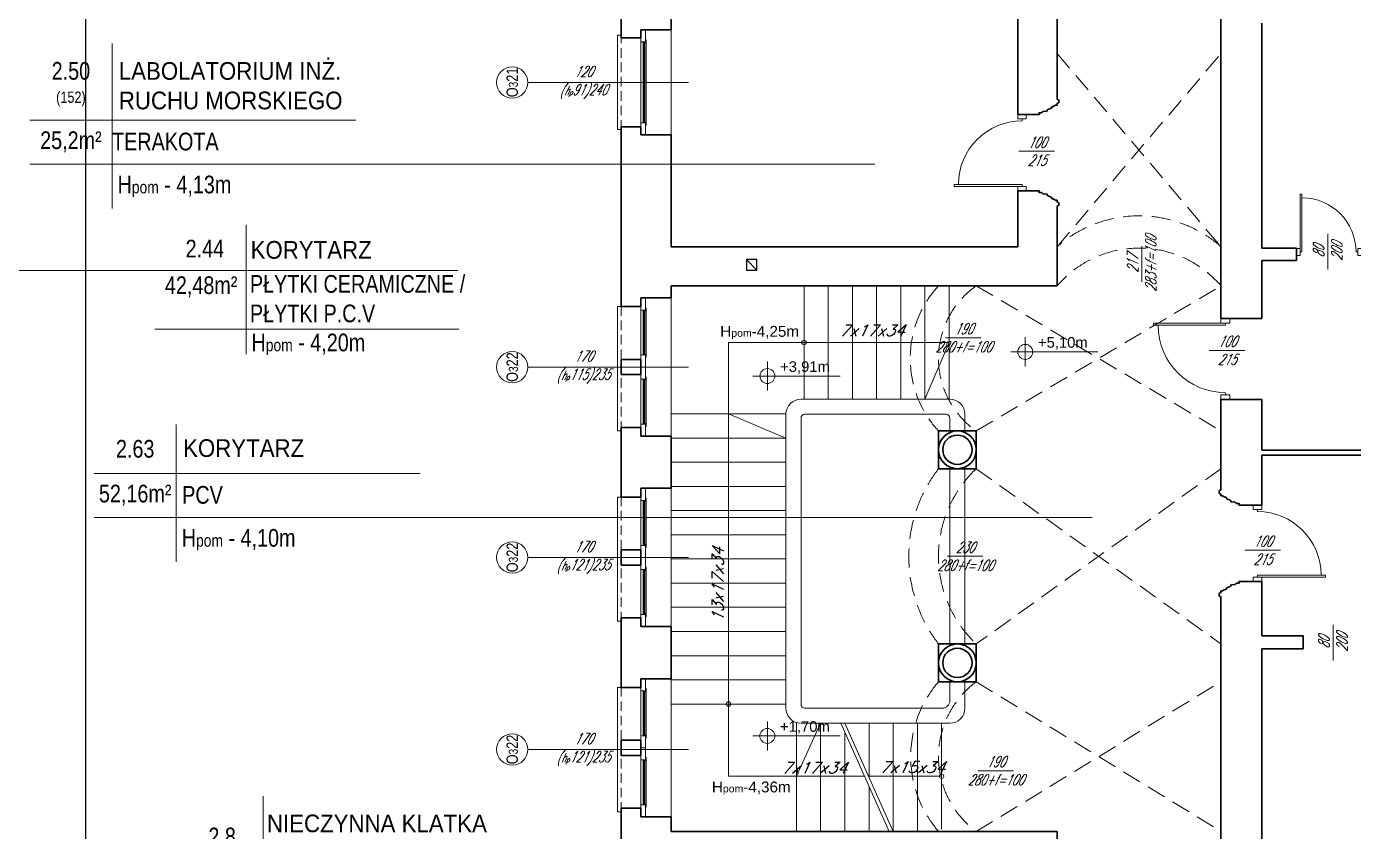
# Model space of a CAD drawing. Header units: millimetres. Extents: x -18485 to 40303, y -22087 to 35064.
# Drawn here: x 7601 to 9357, y 6744 to 7809 of the extents above; entities that cross this region are included whole.
import ezdxf
from ezdxf.enums import TextEntityAlignment as Align

# ---------------------------------------------------------------- set-up
doc = ezdxf.new("R2010")
doc.units = ezdxf.units.MM
doc.linetypes.add('DASHED', pattern=[19.05, 12.7, -6.35])
doc.layers.get('0').update_dxf_attribs({"lineweight": 25})
for name, color, linetype, lineweight in [('01 parter - ściany', 2, 'Continuous', 25), ('01_ściany', 2, 'Continuous', 25), ('03-01_okna', 5, 'Continuous', 15), ('03_drzwi', 1, 'Continuous', 0), ('04-1_widok', 251, 'Continuous', 5), ('04-2_nad', 251, 'DASHED', 5), ('05-03_opis', 10, 'Continuous', 5), ('11 piętro I - ściany', 2, 'Continuous', 35), ('31 piętro III - ściany', 2, 'Continuous', 35), ('inw03-02_schody', 6, 'Continuous', 5)]:
    doc.layers.add(name, color=color, linetype=linetype, lineweight=lineweight)
doc.styles.add('arial', font='arial.ttf')
doc.styles.add('ariel', font='arial.ttf', dxfattribs={"width": 0.8})
doc.styles.add('ariel_wym', font='simplex.shx', dxfattribs={"width": 0.65, "oblique": 25})

# ---------------------------------------------------------------- blocks, each defined once
blk = doc.blocks.new('*U1420')
blk.add_line((0, -0.375), (0, -0.4))
blk.add_lwpolyline([(0, 0.4), (0, 0.375), (0.8, 0.375), (0.8, 0.4), (0.05, 0.4), (-0.05, 0.4), (-0.05, 0.45), (0.05, 0.45), (0.05, 0.4)])
at = {"ltscale": 0.8}
blk.add_lwpolyline([(0.05, -0.4), (0.05, -0.45), (-0.05, -0.45), (-0.05, -0.4)], close=True, dxfattribs=at)
blk.add_arc((0, 0.375), 0.75, 270, 360)
blk = doc.blocks.new('*U1426')
blk.add_line((0, -0.375), (0, -0.4))
blk.add_lwpolyline([(0, 0.4), (0, 0.375), (-0.8, 0.375), (-0.8, 0.4), (-0.05, 0.4), (0.05, 0.4), (0.05, 0.45), (-0.05, 0.45), (-0.05, 0.4)])
at = {"ltscale": 0.8}
blk.add_lwpolyline([(-0.05, -0.4), (-0.05, -0.45), (0.05, -0.45), (0.05, -0.4)], close=True, dxfattribs=at)
blk.add_arc((0, 0.375), 0.75, 180, 270)
blk = doc.blocks.new('*U1422')
blk.add_line((0, 0.375), (0, 0.4))
at = {"ltscale": 0.8}
blk.add_lwpolyline([(0.05, 0.4), (0.05, 0.45), (-0.05, 0.45), (-0.05, 0.4)], close=True, dxfattribs=at)
blk.add_lwpolyline([(0, -0.4), (0, -0.375), (0.8, -0.375), (0.8, -0.4), (0.05, -0.4), (-0.05, -0.4), (-0.05, -0.45), (0.05, -0.45), (0.05, -0.4)])
blk.add_arc((0, -0.375), 0.75, 0, 90)
blk = doc.blocks.new('kota rzutowa')
at = {"ltscale": 0.5}
for p, q in [((0, -20.6), (0, 20.6)), ((-20.6, 0), (102.8, 0))]:
    blk.add_line(p, q, dxfattribs=at)
blk.add_circle((0, 0), 10.6, dxfattribs=at)
at = {"ltscale": 0.5, "style": 'arial'}
blk.add_attdef('POZ._POSADKI_WYKOŃCZONWJ', text='', height=15, dxfattribs=at).set_placement((17.9, 1.4), align=Align.BOTTOM_LEFT)
blk.add_attdef('POZ._POSADZKI_KONSTRUKCJA', text='', height=15, dxfattribs=at).set_placement((17, -5), align=Align.TOP_LEFT)

msp = doc.modelspace()

# ---------------------------------------------------------------- linework, layer by layer
at = {"layer": '01 parter - ściany'}
for p, q in [((7679.1, 7267), (7679.1, 8057)), ((7679.1, 6165), (7679.1, 7267))]:
    msp.add_line(p, q, dxfattribs=at)
at = {"layer": '01_ściany'}
msp.add_line((8567.8, 7487.1), (8553.8, 7501.1), dxfattribs=at)
msp.add_lwpolyline([(8567.8, 7501.1), (8553.8, 7501.1), (8553.8, 7487.1), (8567.8, 7487.1)], close=True, dxfattribs=at)
at = {"layer": '03-01_okna', "linetype": 'Continuous', "lineweight": 0}
for p, q in [((8383.1, 7673), (8383.1, 7798)), ((8388.1, 7798), (8383.1, 7798)), ((8414.1, 7789), (8414.1, 7682)), ((8417.1, 7682), (8417.1, 7789)), ((8421.1, 7788), (8417.1, 7788)), ((8418.6, 7683), (8418.6, 7788)), ((8419.1, 7683), (8419.1, 7788)), ((8421.1, 7683), (8417.1, 7683)), ((8388.1, 7673), (8383.1, 7673)), ((8383.1, 7274.2), (8383.1, 7438.7)), ((8388.1, 7438.7), (8383.1, 7438.7)), ((8414.1, 7374.7), (8414.1, 7434.2)), ((8417.1, 7434.2), (8417.1, 7374.7)), ((8421.1, 7433.2), (8417.1, 7433.2)), ((8418.6, 7433.2), (8418.6, 7375.7)), ((8419.1, 7433.2), (8419.1, 7375.7)), ((8421.1, 7375.7), (8417.1, 7375.7)), ((8414.1, 7342.7), (8414.1, 7283.2)), ((8417.1, 7283.2), (8417.1, 7342.7)), ((8421.1, 7341.7), (8417.1, 7341.7)), ((8418.6, 7284.2), (8418.6, 7341.7)), ((8419.1, 7284.2), (8419.1, 7341.7)), ((8388.1, 7274.2), (8383.1, 7274.2)), ((8421.1, 7284.2), (8417.1, 7284.2)), ((8388.1, 7186.7), (8383.1, 7186.7)), ((8383.1, 7022.2), (8383.1, 7186.7)), ((8414.1, 7122.7), (8414.1, 7182.2)), ((8417.1, 7182.2), (8417.1, 7122.7)), ((8421.1, 7181.2), (8417.1, 7181.2)), ((8418.6, 7181.2), (8418.6, 7123.7)), ((8419.1, 7181.2), (8419.1, 7123.7)), ((8421.1, 7123.7), (8417.1, 7123.7)), ((8414.1, 7090.7), (8414.1, 7031.2)), ((8417.1, 7031.2), (8417.1, 7090.7)), ((8421.1, 7089.7), (8417.1, 7089.7)), ((8418.6, 7032.2), (8418.6, 7089.7)), ((8419.1, 7032.2), (8419.1, 7089.7)), ((8421.1, 7032.2), (8417.1, 7032.2)), ((8388.1, 7022.2), (8383.1, 7022.2)), ((8383.1, 6770.2), (8383.1, 6934.7)), ((8388.1, 6934.7), (8383.1, 6934.7)), ((8414.1, 6870.7), (8414.1, 6930.2)), ((8417.1, 6930.2), (8417.1, 6870.7)), ((8421.1, 6929.2), (8417.1, 6929.2)), ((8418.6, 6929.2), (8418.6, 6871.7)), ((8419.1, 6929.2), (8419.1, 6871.7)), ((8421.1, 6871.7), (8417.1, 6871.7)), ((8414.1, 6838.7), (8414.1, 6779.2)), ((8417.1, 6779.2), (8417.1, 6838.7)), ((8421.1, 6837.7), (8417.1, 6837.7)), ((8418.6, 6780.2), (8418.6, 6837.7)), ((8419.1, 6780.2), (8419.1, 6837.7)), ((8388.1, 6770.2), (8383.1, 6770.2)), ((8421.1, 6780.2), (8417.1, 6780.2))]:
    msp.add_line(p, q, dxfattribs=at)
at = {"layer": '03-01_okna', "linetype": 'DASHED'}
for p, q in [((8388.1, 7673), (8388.1, 7798)), ((8388.1, 7274.2), (8388.1, 7438.7)), ((8388.1, 7022.2), (8388.1, 7186.7)), ((8388.1, 6770.2), (8388.1, 6934.7))]:
    msp.add_line(p, q, dxfattribs=at)
at = {"layer": '03-01_okna', "linetype": 'Continuous', "lineweight": 0}
for points in [[(8420.1, 7805), (8420.1, 7789), (8414.1, 7789), (8414.1, 7805)], [(8420.1, 7682), (8420.1, 7666), (8414.1, 7666), (8414.1, 7682)], [(8420.1, 7434.2), (8420.1, 7450.2), (8414.1, 7450.2), (8414.1, 7434.2)], [(8420.1, 7358.7), (8420.1, 7374.7), (8414.1, 7374.7), (8414.1, 7358.7)], [(8420.1, 7358.7), (8420.1, 7342.7), (8414.1, 7342.7), (8414.1, 7358.7)], [(8420.1, 7283.2), (8420.1, 7267.2), (8414.1, 7267.2), (8414.1, 7283.2)], [(8420.1, 7182.2), (8420.1, 7198.2), (8414.1, 7198.2), (8414.1, 7182.2)], [(8420.1, 7106.7), (8420.1, 7122.7), (8414.1, 7122.7), (8414.1, 7106.7)], [(8420.1, 7106.7), (8420.1, 7090.7), (8414.1, 7090.7), (8414.1, 7106.7)], [(8420.1, 7031.2), (8420.1, 7015.2), (8414.1, 7015.2), (8414.1, 7031.2)], [(8420.1, 6930.2), (8420.1, 6946.2), (8414.1, 6946.2), (8414.1, 6930.2)], [(8420.1, 6854.7), (8420.1, 6870.7), (8414.1, 6870.7), (8414.1, 6854.7)], [(8420.1, 6854.7), (8420.1, 6838.7), (8414.1, 6838.7), (8414.1, 6854.7)], [(8420.1, 6779.2), (8420.1, 6763.2), (8414.1, 6763.2), (8414.1, 6779.2)]]:
    msp.add_lwpolyline(points, close=True, dxfattribs=at)
for points in [[(8420.1, 7679), (8421.1, 7679), (8421.1, 7792), (8420.1, 7792)], [(8420.1, 7437.2), (8421.1, 7437.2), (8421.1, 7371.7), (8420.1, 7371.7)], [(8420.1, 7280.2), (8421.1, 7280.2), (8421.1, 7345.7), (8420.1, 7345.7)], [(8420.1, 7185.2), (8421.1, 7185.2), (8421.1, 7119.7), (8420.1, 7119.7)], [(8420.1, 7028.2), (8421.1, 7028.2), (8421.1, 7093.7), (8420.1, 7093.7)], [(8420.1, 6933.2), (8421.1, 6933.2), (8421.1, 6867.7), (8420.1, 6867.7)], [(8420.1, 6776.2), (8421.1, 6776.2), (8421.1, 6841.7), (8420.1, 6841.7)]]:
    msp.add_lwpolyline(points, dxfattribs=at)
at = {"layer": '04-1_widok'}
for p, q in [((8454.1, 7805), (8454.1, 7666)), ((8454.1, 7450.2), (8454.1, 7267.2)), ((8823.1, 7316.2), (8626.1, 7316.2)), ((8606.1, 7296.2), (8606.1, 7264.7)), ((8626.1, 7273.1), (8626.1, 7291.2)), ((8818.1, 7296.2), (8631.1, 7296.2)), ((8823.1, 7274.2), (8823.1, 7291.2)), ((8843.1, 7274.2), (8843.1, 7296.2)), ((8626.1, 7273.1), (8626.1, 7127.2)), ((8606.1, 7264.7), (8606.1, 7127.2)), ((8823.1, 7224.2), (8823.1, 6992.2)), ((8843.1, 7224.2), (8843.1, 6992.2)), ((8454.1, 7198.2), (8454.1, 7015.2)), ((8606.1, 6907.2), (8606.1, 7127.2)), ((8626.1, 6912.2), (8626.1, 7127.2)), ((8454.1, 6946.2), (8454.1, 6763.2)), ((8823.1, 6942.2), (8823.1, 6917.2)), ((8843.1, 6942.2), (8843.1, 6907.2)), ((8813.1, 6907.2), (8631.1, 6907.2)), ((8823.1, 6887.2), (8626.1, 6887.2))]:
    msp.add_line(p, q, dxfattribs=at)
for centre, radius, start, end in [((8626.1, 7296.2), 20, 90, 180), ((8823.1, 7296.2), 20, 0, 90), ((8631.1, 7291.2), 5, 90, 180), ((8818.1, 7291.2), 5, 0, 90), ((8626.1, 6907.2), 20, 180, 270), ((8631.1, 6912.2), 5, 180, 270), ((8813.1, 6917.2), 10, 270, 0), ((8823.1, 6907.2), 20, 270, 0)]:
    msp.add_arc(centre, radius, start, end, dxfattribs=at)
at = {"layer": '04-2_nad', "ltscale": 2}
for p, q in [((8965.1, 7773.9), (9182.1, 7518)), ((8965.1, 7518), (9182.1, 7773.9)), ((8858.1, 7274.2), (9182.1, 7466.2)), ((8858.1, 7466.2), (9182.1, 7274.2)), ((8858.1, 7224.2), (9182.1, 6992.2)), ((9182.1, 7224.2), (8858.1, 6992.2)), ((8858.1, 6942.2), (9182.1, 6744)), ((8858.1, 6744), (9182.1, 6942.2))]:
    msp.add_line(p, q, dxfattribs=at)
for centre, radius, start, end in [((9073.6, 7394.2), 164.7, 48.7796, 131.2204), ((9073.6, 7373.5), 142.7, 40.5167, 139.4833), ((8912.8, 7370.2), 142.1, 137.4837, 222.5163), ((8925.3, 7370.2), 117.2, 124.976, 235.024), ((8959.5, 7108.2), 190.7, 142.54, 217.46), ((8967.7, 7108.2), 159.6, 133.3646, 226.6354), ((8922.9, 6843.1), 151.6, 139.1844, 220.8156), ((8931.3, 6843.1), 123.2, 126.4564, 233.5436)]:
    msp.add_arc(centre, radius, start, end, dxfattribs=at)
at = {"layer": '05-03_opis'}
for p, q in [((7714, 7786.8), (7714, 7568.4)), ((7605, 7685.7), (8036.7, 7685.7)), ((7605, 7627.3), (8723.8, 7627.3)), ((7891.3, 7547.1), (7891.3, 7376)), ((7476.9, 7486.5), (8171.6, 7486.5)), ((7770.7, 7408.9), (8173.2, 7408.9)), ((7799, 7282.5), (7799, 7100.7)), ((7690.1, 7218), (8121.8, 7218)), ((7690.1, 7159.7), (9011.4, 7159.7)), ((7914.2, 6790.8), (7914.2, 6572.4))]:
    msp.add_line(p, q, dxfattribs=at)
at = {"layer": '05-03_opis', "lineweight": 0}
for p, q in [((8477.1, 7735.5), (8264.5, 7735.5)), ((8961.7, 7644.3), (8914.5, 7644.3)), ((9323.5, 7535.1), (9323.5, 7487.9)), ((9077.2, 7518.8), (9077.2, 7471.6)), ((8864.7, 7397.5), (8817.5, 7397.5)), ((9213.5, 7380.8), (9166.3, 7380.8)), ((8477.1, 7358.7), (8264.5, 7358.7)), ((9260.8, 7116.3), (9213.6, 7116.3)), ((8477.1, 7106.7), (8264.5, 7106.7)), ((8866.7, 7108.2), (8819.5, 7108.2)), ((9330.4, 7017.5), (9330.4, 6970.3)), ((8477.1, 6852.5), (8264.5, 6852.5)), ((8907.2, 6824.4), (8860, 6824.4))]:
    msp.add_line(p, q, dxfattribs=at)
for centre in [(8243.8, 7735.5), (8243.8, 7358.7), (8243.8, 7106.7), (8243.8, 6852.5)]:
    msp.add_circle(centre, 20.7, dxfattribs=at)
at = {"layer": '11 piętro I - ściany'}
for p, q in [((8965.1, 8092), (8965.1, 7713)), ((9182.1, 8092), (9182.1, 7422.9)), ((8913.1, 7693), (8913.1, 8069)), ((8388.1, 7794.5), (8388.1, 7873.5)), ((8454.1, 7863), (8454.1, 7805)), ((8454.1, 7805), (8414.1, 7805)), ((8414.1, 7805), (8414.1, 7794.5)), ((9236.1, 7813.9), (9236.1, 7515.9)), ((8414.1, 7794.5), (8388.1, 7794.5)), ((8414.1, 7676.5), (8388.1, 7676.5)), ((8388.1, 7438.7), (8388.1, 7676.5)), ((8414.1, 7666), (8414.1, 7676.5)), ((8454.1, 7666), (8414.1, 7666)), ((8454.1, 7666), (8454.1, 7518)), ((8913.1, 7592), (8913.1, 7518)), ((8965.1, 7572), (8965.1, 7466.2)), ((8913.1, 7518), (8454.1, 7518)), ((9282.1, 7515.9), (9236.1, 7515.9)), ((9282.1, 7499.9), (9282.1, 7515.9)), ((9236.1, 7499.9), (9236.1, 7422.9)), ((9236.1, 7422.9), (9236.1, 7499.9)), ((9236.1, 7499.9), (9282.1, 7499.9)), ((8454.1, 7450.2), (8454.1, 7466.2)), ((8454.1, 7466.2), (8965.1, 7466.2)), ((8454.1, 7450.2), (8414.1, 7450.2)), ((8414.1, 7450.2), (8414.1, 7438.7)), ((8414.1, 7438.7), (8388.1, 7438.7)), ((9236.1, 7422.9), (9182.1, 7422.9)), ((8414.1, 7368.7), (8388.1, 7368.7)), ((8388.1, 7368.7), (8388.1, 7348.7)), ((8414.1, 7368.7), (8414.1, 7348.7)), ((8414.1, 7348.7), (8388.1, 7348.7)), ((9236.1, 7315.9), (9182.1, 7315.9)), ((9182.1, 7315.9), (9182.1, 7195.9)), ((9236.1, 7315.9), (9236.1, 7248.9)), ((8414.1, 7278.7), (8388.1, 7278.7)), ((8388.1, 7278.7), (8388.1, 7186.7)), ((8414.1, 7267.2), (8414.1, 7278.7)), ((8858.1, 7274.2), (8808.1, 7274.2)), ((8808.1, 7224.2), (8808.1, 7274.2)), ((8858.1, 7224.2), (8858.1, 7274.2)), ((8454.1, 7267.2), (8414.1, 7267.2)), ((8454.1, 7267.2), (8454.1, 7198.2)), ((9734.1, 7248.9), (9236.1, 7248.9)), ((9236.1, 7241.9), (9236.1, 7175.9)), ((9236.1, 7175.9), (9236.1, 7241.9)), ((9236.1, 7241.9), (9734.1, 7241.9)), ((8858.1, 7224.2), (8808.1, 7224.2)), ((8414.1, 7186.7), (8388.1, 7186.7)), ((8454.1, 7198.2), (8414.1, 7198.2)), ((8414.1, 7198.2), (8414.1, 7186.7)), ((8414.1, 7116.7), (8388.1, 7116.7)), ((8388.1, 7116.7), (8388.1, 7096.7)), ((8414.1, 7116.7), (8414.1, 7096.7)), ((8414.1, 7096.7), (8388.1, 7096.7)), ((9236.1, 7074.9), (9236.1, 7002.9)), ((9182.1, 7054.9), (9182.1, 6573.9)), ((8388.1, 6934.7), (8388.1, 7026.7)), ((8414.1, 7026.7), (8388.1, 7026.7)), ((8414.1, 7015.2), (8414.1, 7026.7)), ((8454.1, 7015.2), (8414.1, 7015.2)), ((8454.1, 6946.2), (8454.1, 7015.2)), ((8858.1, 6992.2), (8808.1, 6992.2)), ((8808.1, 6942.2), (8808.1, 6992.2)), ((8858.1, 6942.2), (8858.1, 6992.2)), ((9236.1, 7002.9), (9291.1, 7002.9)), ((9291.1, 7002.9), (9291.1, 6985.9)), ((9236.1, 6985.9), (9236.1, 6573.9)), ((9291.1, 6985.9), (9236.1, 6985.9)), ((8454.1, 6946.2), (8414.1, 6946.2)), ((8414.1, 6946.2), (8414.1, 6934.7)), ((8858.1, 6942.2), (8808.1, 6942.2)), ((8414.1, 6934.7), (8388.1, 6934.7)), ((8414.1, 6864.7), (8388.1, 6864.7)), ((8388.1, 6864.7), (8388.1, 6844.7)), ((8414.1, 6864.7), (8414.1, 6844.7)), ((8414.1, 6844.7), (8388.1, 6844.7)), ((8388.1, 6557.5), (8388.1, 6774.7)), ((8414.1, 6774.7), (8388.1, 6774.7)), ((8414.1, 6763.2), (8414.1, 6774.7)), ((8454.1, 6763.2), (8414.1, 6763.2)), ((8454.1, 6744), (8454.1, 6763.2)), ((8965.1, 6744), (8454.1, 6744)), ((8965.1, 6632), (8965.1, 6744))]:
    msp.add_line(p, q, dxfattribs=at)
for centre, radius in [((8833.1, 7249.2), 25), ((8833.1, 7249.2), 19.4), ((8833.1, 6967.2), 25), ((8833.1, 6967.2), 19.4)]:
    msp.add_circle(centre, radius, dxfattribs=at)
at = {"layer": '31 piętro III - ściany'}
for points in [[(8913.1, 7693), (8941.2, 7693), (8941.2, 7695.4), (8942.6, 7695.1), (8943.5, 7695), (8944.2, 7695.2), (8945.4, 7696), (8946.9, 7697), (8948.8, 7697.4), (8951, 7697.1), (8952.3, 7699.1), (8953.7, 7700.2), (8955.5, 7700.7), (8956.8, 7701.2), (8957.5, 7701.6), (8958, 7702.4), (8958.6, 7703.6, 0.223712), (8962.5, 7705.4), (8965.1, 7705.4), (8965.1, 7707.8, 1), (8965.1, 7713)], [(8913.1, 7592), (8941.2, 7592), (8941.2, 7589.6), (8942.6, 7590), (8943.5, 7590), (8944.2, 7589.8), (8945.4, 7589), (8946.9, 7588), (8948.8, 7587.6), (8951, 7587.9), (8952.3, 7586), (8953.7, 7584.8), (8955.5, 7584.3), (8956.8, 7583.8), (8957.5, 7583.4), (8958, 7582.7), (8958.6, 7581.4, -0.223712), (8962.5, 7579.6), (8965.1, 7579.6), (8965.1, 7577.2, -1), (8965.1, 7572)], [(9236.1, 7175.9), (9206, 7175.9), (9206, 7178.3), (9204.6, 7178), (9203.7, 7177.9), (9203, 7178.1), (9201.8, 7178.9), (9200.3, 7179.9), (9198.4, 7180.3), (9196.2, 7180), (9194.9, 7181.9), (9193.5, 7183.1), (9191.7, 7183.6), (9190.4, 7184.1), (9189.7, 7184.5), (9189.2, 7185.2), (9188.6, 7186.5, -0.223712), (9184.7, 7188.3), (9182.1, 7188.3), (9182.1, 7190.7, -1), (9182.1, 7195.9)], [(9236.1, 7074.9), (9206, 7074.9), (9206, 7072.5), (9204.6, 7072.8), (9203.7, 7072.9), (9203, 7072.7), (9201.8, 7071.9), (9200.3, 7070.9), (9198.4, 7070.5), (9196.2, 7070.8), (9194.9, 7068.9), (9193.5, 7067.7), (9191.7, 7067.2), (9190.4, 7066.7), (9189.7, 7066.3), (9189.2, 7065.6), (9188.6, 7064.3, 0.223712), (9184.7, 7062.5), (9182.1, 7062.5), (9182.1, 7060.1, 1), (9182.1, 7054.9)]]:
    msp.add_lwpolyline(points, format="xyb", dxfattribs=at)
at = {"layer": 'inw03-02_schody'}
for p, q in [((8630.1, 7466.2), (8630.1, 7316.2)), ((8662.1, 7466.2), (8662.1, 7316.2)), ((8694.1, 7466.2), (8694.1, 7316.2)), ((8726.1, 7466.2), (8726.1, 7316.2)), ((8758.1, 7466.2), (8758.1, 7316.2)), ((8790.1, 7466.2), (8790.1, 7316.2)), ((8822.1, 7466.2), (8822.1, 7316.2)), ((8530.1, 7391.2), (8822.1, 7391.2)), ((8530.1, 6817.2), (8530.1, 7391.2)), ((8822.1, 7391.2), (8790.1, 7316.2)), ((8606.1, 7296.7), (8454.1, 7296.7)), ((8530.1, 7296.7), (8606.1, 7264.7)), ((8606.1, 7264.7), (8454.1, 7264.7)), ((8530.1, 7232.7), (8454.1, 7232.7)), ((8606.1, 7232.7), (8530.1, 7232.7)), ((8606.1, 7200.7), (8454.1, 7200.7)), ((8606.1, 7168.7), (8454.1, 7168.7)), ((8606.1, 7136.7), (8454.1, 7136.7)), ((8606.1, 7104.7), (8454.1, 7104.7)), ((8606.1, 7072.7), (8454.1, 7072.7)), ((8606.1, 7040.7), (8454.1, 7040.7)), ((8606.1, 7008.7), (8454.1, 7008.7)), ((8606.1, 6976.7), (8454.1, 6976.7)), ((8606.1, 6944.7), (8454.1, 6944.7)), ((8606.1, 6912.7), (8454.1, 6912.7)), ((8620.1, 6744), (8620.1, 6887.2)), ((8620.1, 6817.2), (8652.1, 6887.2)), ((8652.1, 6744), (8652.1, 6887.2)), ((8678.6, 6887.2), (8742.6, 6744)), ((8684.1, 6887.2), (8748.1, 6744)), ((8716.1, 6815.6), (8716.1, 6887.2)), ((8748.1, 6744), (8748.1, 6887.2)), ((8780.1, 6744), (8780.1, 6887.2)), ((8812.1, 6747.2), (8812.1, 6887.2)), ((8684.1, 6744), (8684.1, 6875)), ((8709.9, 6817.2), (8530.1, 6817.2)), ((8812.1, 6817.2), (8715.4, 6817.2)), ((8716.1, 6744), (8716.1, 6803.4))]:
    msp.add_line(p, q, dxfattribs=at)
for centre in [(8630.1, 7391.2), (8530.1, 6912.7), (8812.1, 6817.2)]:
    msp.add_circle(centre, 3, dxfattribs=at)

# ---------------------------------------------------------------- block references
at = {"layer": '03_drzwi'}
for name, p, xscale, yscale, zscale, rotation in [('*U1420', (8918.7, 7642.5), 112.2222222221917, 112.2222222221917, 112.2222222221917, 180), ('*U1420', (9325.1, 7511.1), 95.55554643529558, 95.55554643529558, 95.55554643529558, 90), ('*U1422', (9188, 7369.4), 118.8888888888541, 118.8888888888541, 118.8888888888541, 180), ('*U1426', (9230.5, 7125.4), 112.2230359949317, 112.2230359949317, 112.2230359949317, 180)]:
    msp.add_blockref(name, p, dxfattribs=dict(at, xscale=xscale, yscale=yscale, zscale=zscale, rotation=rotation))
at = {"layer": '05-03_opis', "xscale": 0.9359999999996944, "yscale": 0.9359999999996944, "zscale": 0.9359999999996944}
for p, values in [((8923, 7378.8), {'POZ._POSADKI_WYKOŃCZONWJ': '+5,10m'}), ((8581.6, 7346.8), {'POZ._POSADKI_WYKOŃCZONWJ': '+3,91m'}), ((8581.5, 6870.4), {'POZ._POSADKI_WYKOŃCZONWJ': '+1,70m'})]:
    msp.add_blockref('kota rzutowa', p, dxfattribs=at).add_auto_attribs(values)

# ---------------------------------------------------------------- texts
at = {"layer": '05-03_opis', "char_height": 23.423, "style": 'ariel'}
for s, insert, width, attachment_point in [('\\W0.9;{\\fArial|b0|i0|c238|p34;LABOLATORIUM INŻ. RUCHU MORSKIEGO}', (7722.9, 7731), 356.637, 4), ('{\\fArial|b0|i0|c238|p34;2.50\\P\\H0.6404x;(152)}', (7659.5, 7733.2), 108.913, 5), ('{\\fArial|b0|i0|c238|p34;25,2m²}', (7659.5, 7656.8), 108.913, 5), ('{\\fArial|b0|i0|c238|p34;TERAKOTA}', (7714, 7657.1), 322.789, 4), ('{\\fArial|b0|i0|c238|p34; H\\H0.7x;pom\\H1.429x; - 4,13m}', (7714, 7597.9), 322.789, 4), ('{\\fArial|b0|i0|c238|p34;2.44}', (7836.8, 7515.5), 108.913, 5), ('\\W0.9;{\\fArial|b0|i0|c238|p34;KORYTARZ}', (7897.4, 7513.7), 356.637, 4), ('{\\fArial|b0|i0|c238|p34;42,48m²}', (7831.9, 7464.9), 108.913, 5), ('{\\fArial|b0|i0|c238|p34;PŁYTKI CERAMICZNE / PŁYTKI P.C.V}', (7896.5, 7449.1), 322.789, 4), ('{\\fArial|b0|i0|c238|p34; H\\H0.7x;pom\\H1.429x; - 4,20m}', (7891.3, 7388.8), 322.789, 4), ('{\\fArial|b0|i0|c238|p34;2.63}', (7744.6, 7250.4), 108.913, 5), ('\\W0.9;{\\fArial|b0|i0|c238|p34;KORYTARZ}', (7808, 7251.3), 356.637, 4), ('{\\fArial|b0|i0|c238|p34;52,16m²}', (7744.6, 7189.1), 108.913, 5), ('{\\fArial|b0|i0|c238|p34;PCV}', (7806.8, 7189.4), 322.789, 4), ('{\\fArial|b0|i0|c238|p34; H\\H0.7x;pom\\H1.429x; - 4,10m}', (7799, 7130.2), 322.789, 4), ('\\W0.9;{\\fArial|b0|i0|c238|p34;NIECZYNNA KLATKA\\PSCHODOWA}', (7919, 6735), 356.637, 4), ('{\\fArial|b0|i0|c238|p34;2.8}', (7859.7, 6737.2), 108.913, 5)]:
    msp.add_mtext(s, dxfattribs=dict(at, insert=insert, width=width, attachment_point=attachment_point))
at = {"layer": '05-03_opis', "lineweight": 0, "attachment_point": 5, "rotation": 90}
for s, insert, char_height, width, style in [('O{\\H0.8x;3}21', (8243.8, 7735.5), 15, 75.194, 'ariel'), ('217\\P283+f=100', (9077.2, 7495.4), 14.4, 68.936, 'ariel_wym'), ('80\\P200', (9323.5, 7511.7), 14.4, 68.936, 'ariel_wym'), ('O{\\H0.8x;3}22', (8243.8, 7358.7), 15, 75.194, 'ariel'), ('O{\\H0.8x;3}22', (8243.8, 7106.7), 15, 75.194, 'ariel'), ('{\\W1;13x17x34}', (8516, 7070.4), 15, 55, 'ariel_wym'), ('80\\P200', (9330.4, 6994.1), 14.4, 68.936, 'ariel_wym'), ('O{\\H0.8x;3}22', (8243.8, 6852.5), 15, 75.194, 'ariel')]:
    msp.add_mtext(s, dxfattribs=dict(at, insert=insert, char_height=char_height, width=width, style=style))
at = {"layer": '05-03_opis', "lineweight": 0, "attachment_point": 5}
for s, insert, char_height, width, style in [('120\\P({\\H0.8333x;h\\H0.6x;p}91)240', (8338, 7735.5), 14.4, 62.661, 'ariel_wym'), ('100\\P215', (8938.3, 7644.3), 14.4, 68.936, 'ariel_wym'), ('{\\W1;7x17x34}', (8719.8, 7407.3), 15, 55, 'ariel_wym'), ('190\\P280+f=100', (8841.3, 7397.5), 14.4, 68.936, 'ariel_wym'), ('H{\\H0.6944x;pom}-4,25m', (8571.3, 7404.5), 14.4, 141.502, 'arial'), ('100\\P215', (9190.1, 7380.8), 14.4, 68.936, 'ariel_wym'), ('170\\P({\\H0.8333x;h\\H0.6x;p}115)235', (8338, 7358.7), 14.4, 62.661, 'ariel_wym'), ('100\\P215', (9237.4, 7116.3), 14.4, 68.936, 'ariel_wym'), ('170\\P({\\H0.8333x;h\\H0.6x;p}121)235', (8338, 7106.7), 14.4, 62.661, 'ariel_wym'), ('230\\P280+f=100', (8843.3, 7108.2), 14.4, 68.936, 'ariel_wym'), ('170\\P({\\H0.8333x;h\\H0.6x;p}121)235', (8338, 6852.5), 14.4, 62.661, 'ariel_wym'), ('{\\W1;7x17x34}', (8643.2, 6828.3), 15, 55, 'ariel_wym'), ('{\\W1;7x15x34}', (8773.1, 6828.9), 15, 55, 'ariel_wym'), ('190\\P280+f=100', (8883.8, 6824.4), 14.4, 68.936, 'ariel_wym'), ('H{\\H0.6944x;pom}-4,36m', (8560.2, 6801.4), 14.4, 141.502, 'arial')]:
    msp.add_mtext(s, dxfattribs=dict(at, insert=insert, char_height=char_height, width=width, style=style))

doc.saveas('drawing.dxf')
